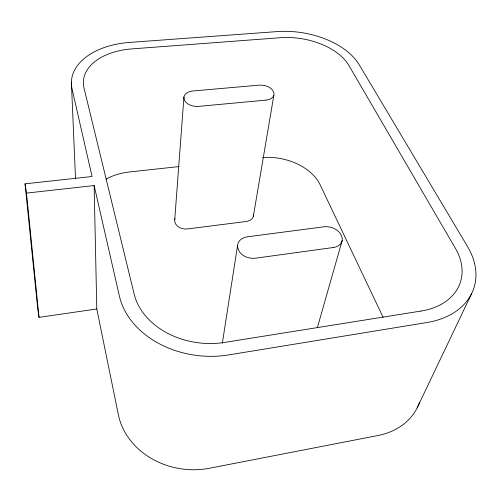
<?xml version="1.0" encoding="UTF-8"?>
<svg xmlns="http://www.w3.org/2000/svg" width="501" height="501" viewBox="0 0 501 501"><rect width="100%" height="100%" fill="white"/><g stroke="black" fill="none" stroke-linecap="round" stroke-linejoin="round"><path stroke-width="0.75" d="M174.73 219.739L183.942 96.969M222.331 343.216L237.58 245.415M253.318 216.463L273.847 95.29M317.358 327.723L342.196 240.493M417.139 407.914L471.466 293.924M25.05 183.823L37.694 308.353L39.022 317.358L96.793 308.979L94.138 185.558L26.478 193.104L25.05 183.823L92.071 176.515L72.069 88.996A70.566 43.149 3.2 0 1 129.621 42.422L277.222 31.588A67.366 39.673 9.7 0 1 359.148 64.642L467.59 246.649A84.688 59.356 18.8 0 1 426.871 322.531L228.569 354.933A87.637 67.453 6.9 0 1 119.445 296.26L94.138 185.558M178.976 166.582L129.333 171.987A51.227 36.279 2 0 0 106.005 179.151M383.127 317.34L320.189 184.894A49.179 33.717 10.3 0 0 262.568 157.514M96.793 308.979L118.374 414.74A74.029 63.94 6.7 0 0 209.587 468.222L377.842 435.544A72.163 57.177 22.7 0 0 419.5 402.284M26.478 193.104L39.022 317.358M71.386 82.12L75.519 178.732M253.425 214.215A10.133 7.183 8.9 0 1 246.173 221.505L187.524 228.919A10.302 7.415 5.1 0 1 175.619 223.916A16.571 11.905 5.5 0 1 174.705 220.903A10.296 7.402 5 0 1 175.012 218.605M420.965 311.058L224.605 342.415A72.977 56.125 6.9 0 1 134.174 294.162L83.993 87.988A58.78 35.922 3.2 0 1 131.675 48.91L280.378 37.719A56.112 33.028 9.7 0 1 348.934 65.512L455.434 248.383A70.522 49.405 18.8 0 1 420.965 311.058M333.34 247.513L255.654 258.172A13.953 10.239 9.9 0 1 238.42 249.642A22.439 16.401 10.5 0 1 238.063 248.659A13.94 10.214 9.9 0 1 247.638 236.785L323.853 226.815A13.727 9.707 14.5 0 1 341.018 234.881A22.169 15.75 14.1 0 1 341.463 235.827A13.746 9.726 14.6 0 1 333.34 247.513M265.806 100.144L198.747 106.362A11.836 7.365 5.6 0 1 185.013 101.139A19.025 11.817 5.9 0 1 183.93 98.121A11.824 7.352 5.6 0 1 192.979 90.982L258.942 85.157A11.598 7.083 8.5 0 1 272.538 90.149A18.737 11.473 8.2 0 1 273.515 91.934A11.611 7.095 8.5 0 1 265.806 100.144"/></g></svg>
